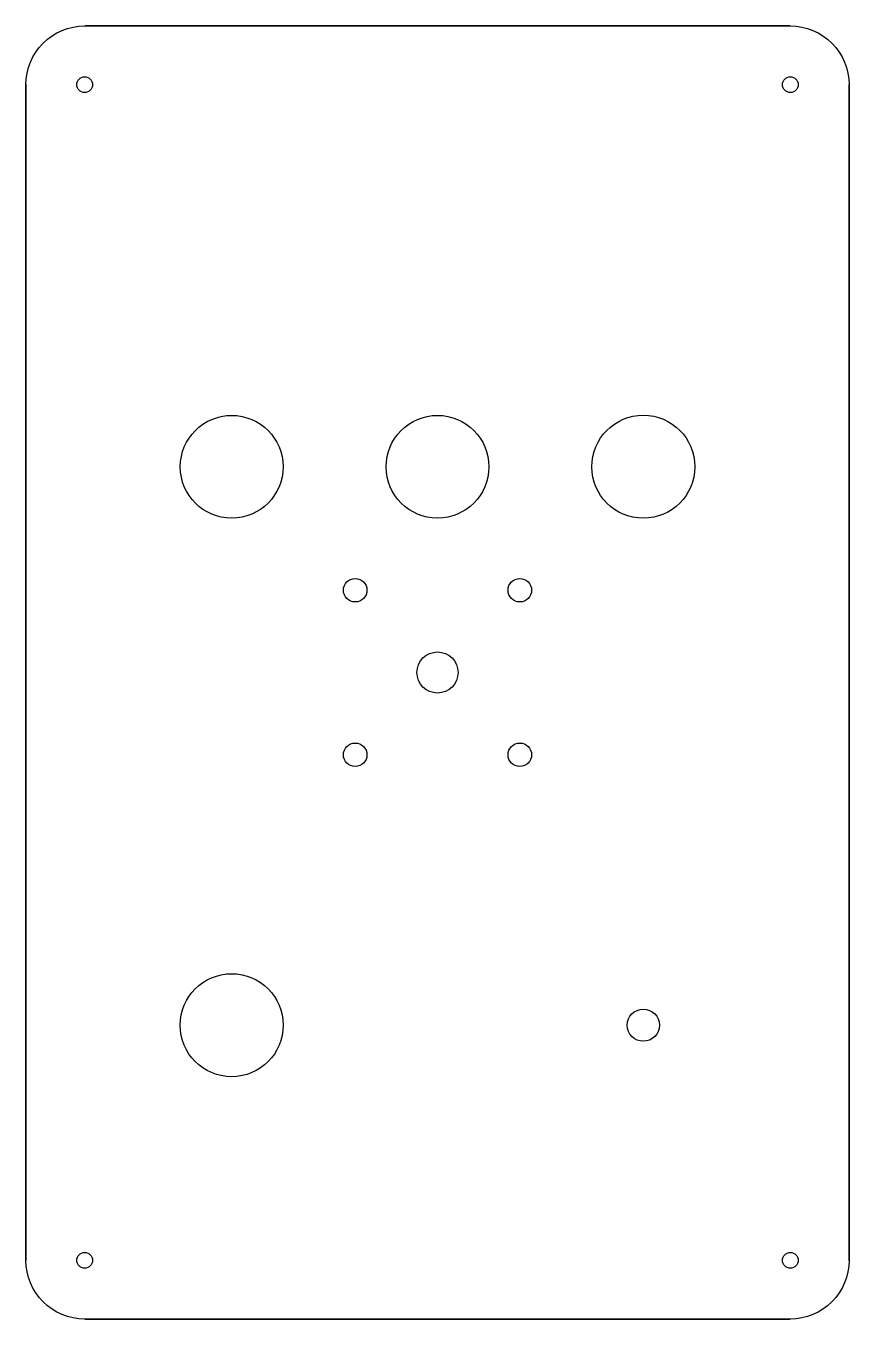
# Model space of a CAD drawing. Header units: inches. Extents: x -0.5 to 6.5, y -2 to 9.
import ezdxf

# ---------------------------------------------------------------- set-up
doc = ezdxf.new("R2010")
doc.units = ezdxf.units.IN
doc.layers.get('0').update_dxf_attribs({"linetype": 'CONTINUOUS'})

msp = doc.modelspace()

# ---------------------------------------------------------------- linework, layer by layer
for p, q in [((6, 9), (0, 9)), ((6, 9), (0, 9)), ((6, 9), (0, 9)), ((6, 9), (0, 9)), ((-0.5, 8.5), (-0.5, -1.5)), ((6.5, -1.5), (6.5, 8.5)), ((0, -2), (6, -2)), ((0, -2), (6, -2))]:
    msp.add_line(p, q)
msp.add_lwpolyline([(6, -2), (0, -2, -0.414214), (-0.5, -1.5), (-0.5, 8.5, -0.414214), (0, 9), (6, 9, -0.414214), (6.5, 8.5), (6.5, -1.5, -0.414214)], format="xyb", close=True)
for centre, radius in [((0, 8.5), 0.0669), ((6, 8.5), 0.0669), ((1.25, 5.25), 0.437), ((3, 5.25), 0.437), ((4.75, 5.25), 0.438), ((2.3, 4.2), 0.1), ((3.7, 4.2), 0.1), ((3, 3.5), 0.175), ((2.3, 2.8), 0.1), ((3.7, 2.8), 0.1), ((1.25, 0.5), 0.438), ((4.75, 0.5), 0.137), ((0, -1.5), 0.0669), ((6, -1.5), 0.0669)]:
    msp.add_circle(centre, radius)

doc.saveas('drawing.dxf')
